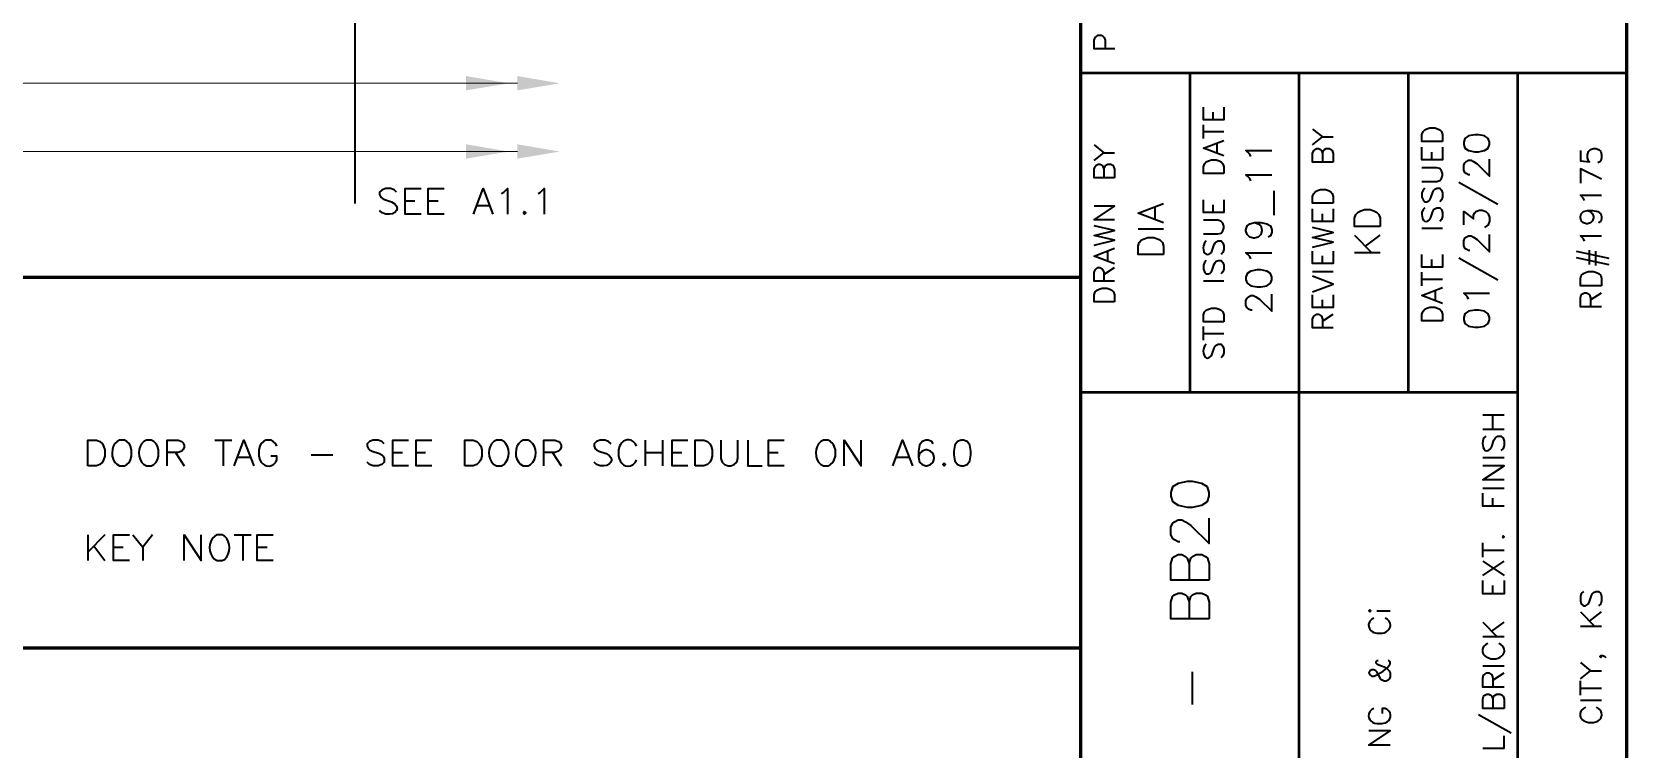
# Model space of a CAD drawing. Header units: inches. Extents: x 5 to 516, y -193 to 129.
# Drawn here: x 121.42 to 144.77, y 21.33 to 31.83 of the extents above; entities that cross this region are included whole.
import ezdxf

# ---------------------------------------------------------------- set-up
doc = ezdxf.new("R2010")
doc.units = ezdxf.units.IN
doc.header["$MEASUREMENT"] = 0
doc.layers.add('PDF_Geometry', color=7, linetype='Continuous')
doc.layers.add('PDF_Solid Fills', color=7, linetype='Continuous')

msp = doc.modelspace()

# ---------------------------------------------------------------- hatches: boundary and pattern name
at = {"layer": 'PDF_Solid Fills', "transparency": 33554559}
for points in [[(128.4003067, 31.0810002), (127.7769733, 31.1876669), (127.7769733, 30.9776669)], [(129.1503068, 31.0810002), (128.5269734, 31.1876669), (128.5269734, 30.9776669)]]:
    msp.add_hatch(color=256, dxfattribs=at).paths.add_polyline_path(points)

# ---------------------------------------------------------------- linework, layer by layer
at = {"layer": 'PDF_Geometry', "lineweight": 60}
for points in [[(144.7703083, 5.7343364), (144.7703083, 95.731007), (9.7736341, 95.731007), (9.7736341, 5.7343364)], [(136.7703077, 95.731007), (136.7703077, 5.7343364)], [(136.7703009, 28.2343348), (9.7736273, 28.2343348), (9.7736273, 5.734333), (144.7703015, 5.734333)], [(102.8103033, 22.8110013), (136.7669711, 22.8110013)]]:
    msp.add_lwpolyline(points, dxfattribs=at)
at = {"layer": 'PDF_Geometry', "lineweight": 35}
for points in [[(126.1469734, 94.4243391), (126.1469734, 62.3443365), (126.9303068, 62.104336), (125.4369734, 61.871002), (126.1469734, 61.6876693), (126.1469734, 29.3210014)], [(137.2736409, 31.5843344), (136.9736409, 31.5843344), (136.9736409, 31.7110011), (136.9869742, 31.7543344), (137.0036409, 31.7676677), (137.0303075, 31.7843344), (137.0736409, 31.7843344), (137.1036409, 31.7676677), (137.1169742, 31.7543344), (137.1303076, 31.7110011), (137.1303076, 31.5843344)], [(138.8703071, 30.7310026), (138.8703071, 30.5443359), (138.5703071, 30.5443359), (138.5703071, 30.7310026)], [(138.7136409, 30.5443359), (138.7136409, 30.6576693)], [(138.5703075, 30.274335), (138.5703075, 30.474335)], [(138.5703075, 30.374336), (138.8703075, 30.374336)], [(140.1703078, 30.4110012), (140.3136411, 30.2976679)], [(136.9703072, 30.1810021), (137.1136405, 30.0643354)], [(138.8703071, 30.0176686), (138.5703071, 30.131002), (138.8703071, 30.2443353)], [(138.7703078, 30.0576687), (138.7703078, 30.201002)], [(140.1703078, 30.1810021), (140.3136411, 30.2976688), (140.4703078, 30.2976688)], [(142.0703077, 30.144336), (142.0703077, 29.9576693), (141.7703077, 29.9576693), (141.7703077, 30.144336)], [(136.9703072, 29.951003), (137.1136405, 30.0643363), (137.2703072, 30.0643363)], [(137.2703077, 29.6943348), (136.9703077, 29.6943348), (136.9703077, 29.8243349), (136.9869743, 29.8643349), (137.0003077, 29.8810015), (137.0303077, 29.8943349), (137.0569743, 29.8943349), (137.0869744, 29.8810015), (137.1003077, 29.8643349), (137.113641, 29.8243349), (137.113641, 29.6943348)], [(137.1136406, 29.8243346), (137.1303073, 29.8643347), (137.1436406, 29.8810013), (137.1703073, 29.8943347), (137.2136406, 29.8943347), (137.2436406, 29.8810013), (137.256974, 29.8643347), (137.2703073, 29.8243346), (137.2703073, 29.6943346)], [(139.2669747, 30.0076673), (139.250308, 30.044334), (139.1936413, 30.0976673), (139.570308, 30.0976673)], [(140.4703074, 29.924334), (140.1703074, 29.924334), (140.1703074, 30.054334), (140.1869741, 30.0976673), (140.2003074, 30.1110007), (140.2303074, 30.124334), (140.2569741, 30.124334), (140.2869741, 30.1110007), (140.3003074, 30.0976673), (140.3136408, 30.054334), (140.3136408, 29.924334)], [(140.3136412, 30.0543355), (140.3303079, 30.0976688), (140.3436412, 30.1110022), (140.3703079, 30.1243355), (140.4136412, 30.1243355), (140.4436412, 30.1110022), (140.4569746, 30.0976688), (140.4703079, 30.0543355), (140.4703079, 29.9243355)], [(141.9136415, 29.9576693), (141.9136415, 30.074336)], [(142.4703076, 29.7410013), (142.4536409, 29.7410013), (142.4169743, 29.757668), (142.4003076, 29.7743346), (142.3836409, 29.8110013), (142.3836409, 29.8810013), (142.4003076, 29.917668), (142.4169743, 29.9343347), (142.4536409, 29.9543347), (142.4903076, 29.9543347), (142.5269743, 29.9343347), (142.5803076, 29.9010013), (142.7569743, 29.7210013), (142.7569743, 29.9710013)], [(144.0903079, 30.0943339), (144.0903079, 29.9443338), (144.2236413, 29.9310005), (144.2069746, 29.9443338), (144.1936413, 29.9910005), (144.1936413, 30.0343339), (144.2069746, 30.0810005), (144.2369746, 30.1110005), (144.2836413, 30.1243339), (144.3136413, 30.1243339), (144.3569746, 30.1110005), (144.3869746, 30.0810005), (144.400308, 30.0343339), (144.400308, 29.9910005), (144.3869746, 29.9443338), (144.3736413, 29.9310005), (144.3436413, 29.9176672)], [(139.2669747, 29.6510016), (139.250308, 29.6843349), (139.1936413, 29.7410016), (139.570308, 29.7410016)], [(141.7703081, 29.6443352), (141.9869747, 29.6443352), (142.0303081, 29.6576685), (142.0569747, 29.6876685), (142.0703081, 29.7310019), (142.0703081, 29.7576685), (142.0569747, 29.8010019), (142.0303081, 29.8310019), (141.9869747, 29.8443352), (141.7703081, 29.8443352)], [(144.4003081, 29.6776672), (144.090308, 29.8276672), (144.090308, 29.6176672)], [(126.7603073, 29.4876681), (126.7236406, 29.5210014), (126.6703073, 29.5410014), (126.6003073, 29.5410014), (126.5469739, 29.5210014), (126.5103072, 29.4876681), (126.5103072, 29.4510014), (126.5269739, 29.4143348), (126.5469739, 29.3976681), (126.5803073, 29.3776681), (126.6869739, 29.3443347)], [(127.1169723, 29.1643343), (126.883639, 29.1643343), (126.883639, 29.541001), (127.1169723, 29.541001)], [(127.4569721, 29.1643343), (127.2236387, 29.1643343), (127.2236387, 29.541001), (127.4569721, 29.541001)], [(127.8836391, 29.1643343), (128.0269724, 29.541001), (128.1703058, 29.1643343)], [(128.2969726, 29.4676689), (128.3303059, 29.4876689), (128.3836392, 29.5410022), (128.3836392, 29.1643355)], [(128.830308, 29.4676689), (128.8669746, 29.4876689), (128.920308, 29.5410022), (128.920308, 29.1643355)], [(139.6069744, 29.1510015), (139.6069744, 29.5076682)], [(141.8136413, 29.5443358), (141.7869747, 29.5143358), (141.770308, 29.4743358), (141.770308, 29.4143358), (141.7869747, 29.3743358), (141.8136413, 29.3443358), (141.8436413, 29.3443358), (141.870308, 29.3576692), (141.8869747, 29.3743358), (141.900308, 29.4010025), (141.930308, 29.4876692), (141.9436413, 29.5143358), (141.9569747, 29.5310025), (141.9869747, 29.5443358), (142.030308, 29.5443358), (142.0569747, 29.5143358), (142.070308, 29.4743358), (142.070308, 29.4143358), (142.0569747, 29.3743358), (142.030308, 29.3443358)], [(142.3103082, 29.6310024), (142.8836415, 29.3110024)], [(144.150308, 29.3643347), (144.1336414, 29.3943347), (144.090308, 29.4410014), (144.4003081, 29.4410014)], [(126.6003073, 29.1643347), (126.5469739, 29.1843347), (126.5103072, 29.2176681)], [(126.883639, 29.3610015), (127.0269723, 29.3610015)], [(127.2236387, 29.3610015), (127.3669721, 29.3610015)], [(127.9369736, 29.2910026), (128.1169736, 29.2910026)], [(137.2703077, 29.081001), (136.9703077, 29.081001), (137.2703077, 29.281001), (136.9703077, 29.281001)], [(137.9869741, 29.0376694), (137.6136407, 29.1810028), (137.9869741, 29.3210028)], [(137.8636407, 29.0910006), (137.8636407, 29.2676673)], [(138.8703071, 29.3743351), (138.8703071, 29.1876684), (138.5703071, 29.1876684), (138.5703071, 29.3743351)], [(138.7136409, 29.1876684), (138.7136409, 29.3010017)], [(140.4703074, 29.2410021), (140.4703074, 29.0543354), (140.1703074, 29.0543354), (140.1703074, 29.2410021)], [(141.8136413, 29.2576673), (141.7869747, 29.2310006), (141.770308, 29.1876673)], [(141.8869747, 29.0876672), (141.900308, 29.1143339), (141.930308, 29.2010006), (141.9436413, 29.2310006), (141.9569747, 29.2443339), (141.9869747, 29.2576673), (142.030308, 29.2576673), (142.0569747, 29.2310006), (142.070308, 29.1876673), (142.070308, 29.1310006), (142.0569747, 29.0876672), (142.030308, 29.0576672)], [(142.3836411, 29.0076672), (142.3836411, 29.2043339), (142.5269744, 29.0976672), (142.5269744, 29.1510006), (142.5436411, 29.1843339), (142.5603077, 29.2043339), (142.6136411, 29.2210006), (142.6503078, 29.2210006), (142.7036411, 29.2043339), (142.7403078, 29.1676673), (142.7569744, 29.1143339), (142.7569744, 29.0610006), (142.7403078, 29.0076672), (142.7203078, 28.9910006), (142.6869744, 28.9710006)], [(144.1936413, 29.2176689), (144.2369747, 29.2010022), (144.2669747, 29.1710022), (144.2836413, 29.1276689), (144.2836413, 29.1110022), (144.2669747, 29.0676689), (144.2369747, 29.0376689), (144.1936413, 29.0243355), (144.1769746, 29.0243355), (144.1336413, 29.0376689), (144.1036413, 29.0676689), (144.090308, 29.1110022), (144.090308, 29.1276689), (144.1036413, 29.1710022), (144.1336413, 29.2010022), (144.1936413, 29.2176689), (144.2669747, 29.2176689), (144.3436413, 29.2010022), (144.3869747, 29.1710022), (144.400308, 29.1276689), (144.400308, 29.0976689), (144.3869747, 29.0543355), (144.3569747, 29.0376689)], [(136.9703072, 28.7076692), (137.2703072, 28.7810026), (136.9703072, 28.8510026), (137.2703072, 28.9243359), (136.9703072, 28.9943359)], [(138.5703075, 28.8743359), (138.7869741, 28.8743359), (138.8303075, 28.8876693), (138.8569742, 28.9176693), (138.8703075, 28.9576693), (138.8703075, 28.9876693), (138.8569742, 29.0310026), (138.8303075, 29.0576693), (138.7869741, 29.0743359), (138.5703075, 29.0743359)], [(139.3203075, 29.0443358), (139.3736409, 29.0243358), (139.4103075, 28.9910025), (139.4269742, 28.9343358), (139.4269742, 28.9176691), (139.4103075, 28.8643358), (139.3736409, 28.8276691), (139.3203075, 28.8110025), (139.3036409, 28.8110025), (139.2503075, 28.8276691), (139.2136408, 28.8643358), (139.1936408, 28.9176691), (139.1936408, 28.9343358), (139.2136408, 28.9910025), (139.2503075, 29.0243358), (139.3203075, 29.0443358), (139.4103075, 29.0443358), (139.5003075, 29.0243358), (139.5536409, 28.9910025), (139.5703075, 28.9343358), (139.5703075, 28.9010025), (139.5536409, 28.8476691), (139.5169742, 28.8276691)], [(140.1703078, 28.681002), (140.4703078, 28.7543353), (140.1703078, 28.8243353), (140.4703078, 28.8976687), (140.1703078, 28.9676687)], [(140.3136412, 29.0543354), (140.3136412, 29.1676687)], [(137.6136407, 28.947668), (137.986974, 28.947668)], [(138.6136407, 28.7743349), (138.5869741, 28.7443349), (138.5703074, 28.7010016)], [(138.6869741, 28.6010016), (138.7003074, 28.6310016), (138.7303074, 28.7176682), (138.7436407, 28.7443349), (138.7569741, 28.7576682), (138.7869741, 28.7743349), (138.8303074, 28.7743349), (138.8569741, 28.7443349), (138.8703074, 28.7010016), (138.8703074, 28.6443349), (138.8569741, 28.6010016), (138.8303074, 28.5743349)], [(140.7836408, 28.854335), (141.0336408, 28.604335)], [(140.9436411, 28.6943348), (141.1569744, 28.8543348)], [(141.7703081, 28.9576693), (142.0703081, 28.9576693)], [(142.4703076, 28.6310023), (142.4536409, 28.6310023), (142.4169743, 28.6510023), (142.4003076, 28.667669), (142.3836409, 28.7043356), (142.3836409, 28.7743357), (142.4003076, 28.8110023), (142.4169743, 28.827669), (142.4536409, 28.847669), (142.4903076, 28.847669), (142.5269743, 28.827669), (142.5803076, 28.7943357), (142.7569743, 28.6143356), (142.7569743, 28.8643357)], [(144.150308, 28.7710017), (144.1336414, 28.8010017), (144.090308, 28.844335), (144.4003081, 28.844335)], [(137.2703077, 28.4376683), (136.9703077, 28.5510017), (137.2703077, 28.664335)], [(137.1703075, 28.4810016), (137.1703075, 28.624335)], [(139.2669747, 28.5076672), (139.250308, 28.5443339), (139.1936413, 28.5976672), (139.570308, 28.5976672)], [(140.4703074, 28.6243349), (140.4703074, 28.4410015), (140.1703074, 28.4410015), (140.1703074, 28.6243349)], [(140.3136412, 28.4410015), (140.3136412, 28.5543349)], [(140.7836408, 28.604335), (141.1569741, 28.604335)], [(142.0703077, 28.5743354), (142.0703077, 28.3876687), (141.7703077, 28.3876687), (141.7703077, 28.5743354)], [(141.9136415, 28.3876687), (141.9136415, 28.501002)], [(142.3103082, 28.5243349), (142.8836415, 28.2043349)], [(144.0303078, 28.6210027), (144.5069745, 28.5176694)], [(144.0303078, 28.5310013), (144.5069745, 28.4276679)], [(144.2236409, 28.4276671), (144.2236409, 28.6376671)], [(144.3136415, 28.4143343), (144.3136415, 28.6210009)], [(137.2703077, 28.1810019), (136.9703077, 28.1810019), (136.9703077, 28.3076686), (136.9869743, 28.3510019), (137.0003077, 28.3643353), (137.0303077, 28.3810019), (137.0569743, 28.3810019), (137.0869744, 28.3643353), (137.1003077, 28.3510019), (137.113641, 28.3076686), (137.113641, 28.1810019)], [(137.1136406, 28.2810013), (137.2703073, 28.3810013)], [(138.6136407, 28.487668), (138.5869741, 28.457668), (138.5703074, 28.417668), (138.5703074, 28.357668), (138.5869741, 28.317668), (138.6136407, 28.287668), (138.6436407, 28.287668), (138.6703074, 28.3010013), (138.6869741, 28.317668), (138.7003074, 28.3443347), (138.7303074, 28.4310013), (138.7436407, 28.457668), (138.7569741, 28.4743347), (138.7869741, 28.487668), (138.8303074, 28.487668), (138.8569741, 28.457668), (138.8703074, 28.417668), (138.8703074, 28.357668), (138.8569741, 28.317668), (138.8303074, 28.287668)], [(140.1703078, 28.3243345), (140.4703078, 28.3243345)], [(141.7703081, 28.1143346), (141.7703081, 28.3143346)], [(138.5703075, 28.1876683), (138.8703075, 28.1876683)], [(140.1703078, 28.0243348), (140.4703078, 28.1410015), (140.1703078, 28.2543349)], [(142.0703077, 27.8576682), (141.7703077, 27.9743348), (142.0703077, 28.0876682)], [(141.7703081, 28.2143356), (142.0703081, 28.2143356)], [(141.9703076, 27.9010014), (141.9703076, 28.0443348)], [(139.2836407, 27.7576671), (139.266974, 27.7576671), (139.2303073, 27.7743338), (139.2136406, 27.7943338), (139.1936406, 27.8276671), (139.1936406, 27.9010005), (139.2136406, 27.9343338), (139.2303073, 27.9543338), (139.266974, 27.9710005), (139.3036407, 27.9710005), (139.336974, 27.9543338), (139.3903073, 27.9176672), (139.5703073, 27.7410005), (139.5703073, 27.9910005)], [(140.4703074, 27.9810023), (140.4703074, 27.7976689), (140.1703074, 27.7976689), (140.1703074, 27.9810023)], [(140.3136412, 27.7976689), (140.3136412, 27.9110022)], [(142.4536408, 27.9176674), (142.4369741, 27.9543341), (142.3836408, 28.0076674), (142.7569741, 28.0076674)], [(144.4003081, 27.8043353), (144.090308, 27.8043353), (144.090308, 27.9376686), (144.1036414, 27.981002), (144.120308, 27.9976687), (144.150308, 28.011002), (144.1769747, 28.011002), (144.2069747, 27.9976687), (144.2236414, 27.981002), (144.2369747, 27.9376686), (144.2369747, 27.8043353)], [(144.2369746, 27.9076678), (144.4003079, 28.0110012)], [(140.4703074, 27.4976675), (140.1703074, 27.4976675), (140.1703074, 27.6243342), (140.1869741, 27.6676675), (140.2003074, 27.6810009), (140.2303074, 27.6976675), (140.2569741, 27.6976675), (140.2869741, 27.6810009), (140.3003074, 27.6676675), (140.3136408, 27.6243342), (140.3136408, 27.4976675)], [(140.3136412, 27.5976686), (140.4703079, 27.6976686)], [(138.5703075, 27.3176681), (138.5703075, 27.5176681)], [(138.5703075, 27.4176674), (138.8703075, 27.4176674)], [(138.6136407, 27.2576671), (138.5869741, 27.2310004), (138.5703074, 27.1876671)], [(138.6869741, 27.0876671), (138.7003074, 27.1176671), (138.7303074, 27.2010004), (138.7436407, 27.2310004), (138.7569741, 27.2443338), (138.7869741, 27.2576671), (138.8303074, 27.2576671), (138.8569741, 27.2310004), (138.8703074, 27.1876671), (138.8703074, 27.1310004), (138.8569741, 27.0876671), (138.8303074, 27.0576671)], [(142.6603075, 26.224335), (142.9736409, 26.224335)], [(142.8103082, 26.0143351), (142.8103082, 26.2243351)], [(142.6603075, 26.0143351), (142.9736409, 26.0143351)], [(122.7036392, 25.4776681), (122.7736392, 25.4776681), (122.8103059, 25.4976681), (122.8469725, 25.5310014), (122.8636392, 25.5676681), (122.8803059, 25.6210015), (122.8803059, 25.7110015), (122.8636392, 25.7643348), (122.8469725, 25.8010015), (122.8103059, 25.8343348), (122.7736392, 25.8543348), (122.7036392, 25.8543348), (122.6669725, 25.8343348), (122.6303058, 25.8010015)], [(123.0969735, 25.4776681), (123.1669735, 25.4776681), (123.2036402, 25.4976681), (123.2403068, 25.5310014), (123.2569735, 25.5676681), (123.2736402, 25.6210015), (123.2736402, 25.7110015), (123.2569735, 25.7643348), (123.2403068, 25.8010015), (123.2036402, 25.8343348), (123.1669735, 25.8543348), (123.0969735, 25.8543348), (123.0603068, 25.8343348), (123.0236402, 25.8010015)], [(123.4003064, 25.4776682), (123.4003064, 25.8543349), (123.5603064, 25.8543349), (123.6136397, 25.8343349), (123.6303064, 25.8176682), (123.6503064, 25.7810015), (123.6503064, 25.7476682), (123.6303064, 25.7110015), (123.6136397, 25.6943349), (123.5603064, 25.6743349), (123.4003064, 25.6743349)], [(124.0969736, 25.8543348), (124.3469736, 25.8543348)], [(124.2203053, 25.8543348), (124.2203053, 25.4776681)], [(124.3803056, 25.4776682), (124.5236389, 25.8543349), (124.6669723, 25.4776682)], [(125.0069739, 25.7643351), (124.9903073, 25.8010017), (124.9536406, 25.8343351), (124.9169739, 25.8543351), (124.8469739, 25.8543351), (124.8103072, 25.8343351), (124.7736406, 25.8010017), (124.7569739, 25.7643351), (124.7403072, 25.7110017), (124.7403072, 25.6210017), (124.7569739, 25.5676684)], [(126.5769729, 25.8010019), (126.5436396, 25.8343353), (126.4903062, 25.8543353), (126.4169729, 25.8543353), (126.3636395, 25.8343353), (126.3269729, 25.8010019), (126.3269729, 25.7643353), (126.3469729, 25.7276686), (126.3636395, 25.7110019), (126.4003062, 25.6943353), (126.5069729, 25.6576686), (126.5436396, 25.6376686), (126.5603062, 25.6210019), (126.5769729, 25.5843353), (126.5769729, 25.5310019), (126.5436396, 25.4976686), (126.4903062, 25.4776686), (126.4169729, 25.4776686), (126.3636395, 25.4976686), (126.3269729, 25.5310019)], [(126.9336395, 25.4776682), (126.7036395, 25.4776682), (126.7036395, 25.8543349), (126.9336395, 25.8543349)], [(127.2736393, 25.4776682), (127.0436393, 25.4776682), (127.0436393, 25.8543349), (127.2736393, 25.8543349)], [(128.3269723, 25.8343348), (128.293639, 25.8543348), (128.2203056, 25.8543348), (128.1836389, 25.8343348), (128.1503056, 25.8010015)], [(128.7203066, 25.8343348), (128.6836399, 25.8543348), (128.6136399, 25.8543348), (128.5769733, 25.8343348), (128.5436399, 25.8010015)], [(128.9169745, 25.4776682), (128.9169745, 25.8543349), (129.0769745, 25.8543349), (129.1303079, 25.8343349), (129.1503079, 25.8176682), (129.1669745, 25.7810015), (129.1669745, 25.7476682), (129.1503079, 25.7110015), (129.1303079, 25.6943349), (129.0769745, 25.6743349), (128.9169745, 25.6743349)], [(129.9003069, 25.8010019), (129.8636402, 25.8343353), (129.8103069, 25.8543353), (129.7403069, 25.8543353), (129.6836402, 25.8343353), (129.6503069, 25.8010019), (129.6503069, 25.7643353), (129.6669736, 25.7276686), (129.6836402, 25.7110019), (129.7203069, 25.6943353), (129.8269736, 25.6576686)], [(130.0236403, 25.7643351), (130.0069736, 25.7110017), (130.0069736, 25.6210017)], [(130.2736403, 25.7643351), (130.2569737, 25.8010017), (130.220307, 25.8343351)], [(130.4003069, 25.8543348), (130.4003069, 25.4776681)], [(130.650307, 25.8543348), (130.650307, 25.4776681)], [(131.0236396, 25.4776682), (130.7936396, 25.4776682), (130.7936396, 25.8543349), (131.0236396, 25.8543349)], [(131.5069744, 25.8543348), (131.5069744, 25.5843348), (131.5236411, 25.5310014), (131.5603078, 25.4976681), (131.6136411, 25.4776681), (131.6503078, 25.4776681), (131.7036411, 25.4976681), (131.7403078, 25.5310014), (131.7569745, 25.5843348), (131.7569745, 25.8543348)], [(131.9003071, 25.8543348), (131.9003071, 25.4776681), (132.1136404, 25.4776681)], [(132.43364, 25.4776682), (132.2036399, 25.4776682), (132.2036399, 25.8543349), (132.43364, 25.8543349)], [(133.0069737, 25.4776681), (133.0769737, 25.4776681), (133.1136404, 25.4976681), (133.1503071, 25.5310014), (133.1669737, 25.5676681), (133.1836404, 25.6210015), (133.1836404, 25.7110015), (133.1669737, 25.7643348), (133.1503071, 25.8010015), (133.1136404, 25.8343348), (133.0769737, 25.8543348), (133.0069737, 25.8543348), (132.970307, 25.8343348), (132.9336404, 25.8010015)], [(133.3103074, 25.4776682), (133.3103074, 25.8543349), (133.5603075, 25.4776682), (133.5603075, 25.8543349)], [(134.0236406, 25.4776682), (134.166974, 25.8543349), (134.3103073, 25.4776682)], [(134.6136404, 25.8010019), (134.5969737, 25.8343353), (134.5436404, 25.8543353), (134.5069737, 25.8543353), (134.4536404, 25.8343353), (134.4169737, 25.7810019), (134.4003071, 25.6943353), (134.4003071, 25.6043353), (134.4169737, 25.5310019), (134.4536404, 25.4976686), (134.5069737, 25.4776686), (134.5236404, 25.4776686), (134.5769737, 25.4976686), (134.6136404, 25.5310019), (134.6303071, 25.5843353), (134.6303071, 25.6043353), (134.6136404, 25.6576686), (134.5769737, 25.6943353), (134.5236404, 25.7110019), (134.5069737, 25.7110019), (134.4536404, 25.6943353), (134.4169737, 25.6576686), (134.4003071, 25.6043353)], [(142.7036408, 25.9110009), (142.6736408, 25.8810009), (142.6603075, 25.8376675)], [(142.7803075, 25.7310009), (142.7936408, 25.7610009), (142.8236408, 25.8510009), (142.8403075, 25.8810009), (142.8536408, 25.8943342), (142.8836408, 25.9110009), (142.9269741, 25.9110009), (142.9569741, 25.8810009), (142.9736408, 25.8376675), (142.9736408, 25.7776675), (142.9569741, 25.7310009), (142.9269741, 25.7010009)], [(123.5236398, 25.6743336), (123.6503065, 25.477667)], [(124.4336401, 25.6043348), (124.6136402, 25.6043348)], [(124.9903073, 25.5310017), (125.0069739, 25.5676684), (125.0069739, 25.6210017), (124.9169739, 25.6210017)], [(125.506974, 25.6376685), (125.826974, 25.6376685)], [(126.7036395, 25.6743336), (126.8469729, 25.6743336)], [(127.0436393, 25.6743336), (127.1836393, 25.6743336)], [(128.2203056, 25.4776681), (128.293639, 25.4776681), (128.3269723, 25.4976681)], [(128.6136399, 25.4776681), (128.6836399, 25.4776681), (128.7203066, 25.4976681)], [(129.0436394, 25.6743336), (129.1669728, 25.477667)], [(129.7403069, 25.4776686), (129.6836402, 25.4976686), (129.6503069, 25.5310019)], [(130.220307, 25.4976684), (130.2569737, 25.5310017), (130.2736403, 25.5676684)], [(130.4003069, 25.6743336), (130.650307, 25.6743336)], [(130.7936396, 25.6743336), (130.9336396, 25.6743336)], [(132.2036399, 25.6743336), (132.3469733, 25.6743336)], [(134.0769735, 25.6043348), (134.2569735, 25.6043348)], [(142.6603075, 25.5976684), (142.9736409, 25.5976684)], [(142.9736408, 25.2710014), (142.6603075, 25.2710014), (142.9736408, 25.4776681), (142.6603075, 25.4776681)], [(142.6603075, 25.1510012), (142.9736409, 25.1510012)], [(142.9736408, 24.8843352), (142.6603075, 24.8843352), (142.6603075, 25.0776686)], [(142.8103082, 24.8843352), (142.8103082, 25.0043352)], [(138.2269745, 24.3643343), (138.2003078, 24.3643343), (138.1469745, 24.3910009), (138.1203078, 24.4176676), (138.0936412, 24.471001), (138.0936412, 24.5776676), (138.1203078, 24.631001), (138.1469745, 24.6576676), (138.2003078, 24.6843343), (138.2536412, 24.6843343), (138.3069745, 24.6576676), (138.3869745, 24.6043343), (138.6569745, 24.3376676), (138.6569745, 24.711001)], [(122.240306, 24.4643353), (122.240306, 24.0910019)], [(122.490306, 24.4643353), (122.240306, 24.2143353)], [(122.3269726, 24.304335), (122.4903059, 24.0910017)], [(122.8469728, 24.0910002), (122.6136395, 24.0910002), (122.6136395, 24.4643335), (122.8469728, 24.4643335)], [(122.6136395, 24.287669), (122.7569728, 24.287669)], [(122.9003063, 24.4643353), (123.0436397, 24.2876686), (123.0436397, 24.0910019)], [(123.18364, 24.4643353), (123.04364, 24.2876686)], [(123.6503064, 24.0910002), (123.6503064, 24.4643335), (123.9003064, 24.0910002), (123.9003064, 24.4643335)], [(124.2403056, 24.4476686), (124.2036389, 24.4643353), (124.1303056, 24.4643353), (124.0969722, 24.4476686), (124.0603056, 24.411002)], [(124.3803056, 24.4643353), (124.6303056, 24.4643353)], [(124.5069739, 24.4643353), (124.5069739, 24.0910019)], [(124.9536387, 24.0910002), (124.7203053, 24.0910002), (124.7203053, 24.4643335), (124.9536387, 24.4643335)], [(124.7203053, 24.287669), (124.8636387, 24.287669)], [(142.6603075, 24.1410015), (142.6603075, 24.3476682)], [(124.1303056, 24.0910019), (124.2036389, 24.0910019), (124.2403056, 24.1076686)], [(138.656974, 23.8010018), (138.0936406, 23.8010018), (138.0936406, 24.0410018), (138.1203073, 24.1243351), (138.146974, 24.1510018), (138.2003073, 24.1776685), (138.2536406, 24.1776685), (138.306974, 24.1510018), (138.3336406, 24.1243351), (138.3603073, 24.0410018), (138.3603073, 23.8010018)], [(138.3603075, 24.0410022), (138.3869742, 24.1243355), (138.4136409, 24.1510022), (138.4669742, 24.1776689), (138.5503075, 24.1776689), (138.6036409, 24.1510022), (138.6303075, 24.1243355), (138.6569742, 24.0410022), (138.6569742, 23.8010022)], [(142.6603075, 24.2443341), (142.9736409, 24.2443341)], [(142.6603075, 23.8710023), (142.9736409, 24.0810023)], [(142.6603075, 24.0810006), (142.9736409, 23.8710006)], [(138.656974, 23.2376676), (138.0936406, 23.2376676), (138.0936406, 23.4810009), (138.1203073, 23.561001), (138.146974, 23.5876676), (138.2003073, 23.6143343), (138.2536406, 23.6143343), (138.306974, 23.5876676), (138.3336406, 23.561001), (138.3603073, 23.4810009), (138.3603073, 23.2376676)], [(138.3603075, 23.4810012), (138.3869742, 23.5610012), (138.4136409, 23.5876679), (138.4669742, 23.6143346), (138.5503075, 23.6143346), (138.6036409, 23.5876679), (138.6303075, 23.5610012), (138.6569742, 23.4810012), (138.6569742, 23.2376679)], [(142.9736408, 23.797668), (142.9736408, 23.6043346), (142.6603075, 23.6043346), (142.6603075, 23.797668)], [(142.8103082, 23.6043346), (142.8103082, 23.7243346)], [(144.1336412, 23.6376683), (144.1036412, 23.6076683), (144.0903079, 23.5610016), (144.0903079, 23.5010016), (144.1036412, 23.4576683), (144.1336412, 23.4276683), (144.1636412, 23.4276683), (144.1936412, 23.444335), (144.2069745, 23.4576683), (144.2236412, 23.4876683), (144.2536412, 23.5776683), (144.2669746, 23.6076683), (144.2836412, 23.6210016), (144.3136412, 23.6376683), (144.3569746, 23.6376683), (144.3869746, 23.6076683), (144.4003079, 23.5610016), (144.4003079, 23.5010016), (144.3869746, 23.4576683), (144.3569746, 23.4276683)], [(141.0669745, 23.2476672), (141.0369745, 23.2310005), (141.0069745, 23.2010005)], [(141.1103077, 23.3510014), (141.3069744, 23.3510014)], [(141.2903078, 23.2010005), (141.2603078, 23.2310005), (141.2303078, 23.2476672)], [(142.6603075, 23.1876679), (142.8669742, 22.9776679)], [(142.7936414, 23.0543349), (142.9736414, 23.1876683)], [(144.0903079, 23.3376669), (144.2969746, 23.1310002)], [(144.0903079, 23.1310019), (144.400308, 23.1310019)], [(144.2236409, 23.2043356), (144.4003076, 23.337669)], [(141.0669745, 23.0376672), (141.1103078, 23.0243338), (141.1869745, 23.0243338)], [(142.6603075, 22.977668), (142.9736409, 22.977668)], [(142.7336413, 22.8743354), (142.7036413, 22.8610021), (142.6736413, 22.8310021)], [(142.7336413, 22.6676688), (142.7803079, 22.6510021), (142.8536413, 22.6510021)], [(142.9569746, 22.8310021), (142.9269746, 22.8610021), (142.8969746, 22.8743354)], [(144.3869744, 22.6976675), (144.4003078, 22.6843341), (144.3869744, 22.6676675), (144.3736411, 22.6843341), (144.3869744, 22.6976675), (144.4169744, 22.6976675), (144.4469744, 22.6843341), (144.4603078, 22.6676675)], [(138.4136412, 21.9810011), (138.4136412, 22.4610011)], [(141.1269746, 22.6210022), (141.1103079, 22.6210022), (141.0969746, 22.6076689), (141.0969746, 22.5910022), (141.1103079, 22.5776689), (141.1403079, 22.5610022), (141.2169746, 22.5343356), (141.2603079, 22.5043356), (141.2903079, 22.4743356), (141.3069746, 22.4443356), (141.3069746, 22.3843355), (141.2903079, 22.3543355), (141.2769746, 22.3376689), (141.2469746, 22.3243355), (141.2169746, 22.3243355), (141.1869746, 22.3376689), (141.1703079, 22.3543355), (141.1103079, 22.4576689), (141.0969746, 22.4743356), (141.0669746, 22.4876689), (141.0369746, 22.4876689), (141.0069746, 22.4743356), (140.9936412, 22.4443356), (141.0069746, 22.4143355), (141.0369746, 22.3976689), (141.0669746, 22.3976689)], [(141.3069746, 22.5776689), (141.3069746, 22.6076689), (141.2903079, 22.6210022), (141.2769746, 22.6210022)], [(142.6603075, 22.5476685), (142.9736409, 22.5476685)], [(142.9736408, 22.2343343), (142.6603075, 22.2343343), (142.6603075, 22.3676677), (142.6736408, 22.4143343), (142.6903075, 22.4276677), (142.7203075, 22.4443343), (142.7503075, 22.4443343), (142.7803075, 22.4276677), (142.7936408, 22.4143343), (142.8103075, 22.3676677), (142.8103075, 22.2343343)], [(142.8103082, 22.3376668), (142.9736416, 22.4443335)], [(144.0903079, 22.5943333), (144.2369746, 22.4743332)], [(144.0903079, 22.3576677), (144.2369746, 22.4743344), (144.400308, 22.4743344)], [(144.0903079, 22.117669), (144.0903079, 22.327669)], [(144.0903079, 22.2210015), (144.400308, 22.2210015)], [(142.9736408, 21.9210001), (142.6603075, 21.9210001), (142.6603075, 22.0576668), (142.6736408, 22.1010002), (142.6903075, 22.1176668), (142.7203075, 22.1310002), (142.7503075, 22.1310002), (142.7803075, 22.1176668), (142.7936408, 22.1010002), (142.8103075, 22.0576668), (142.8103075, 21.9210001)], [(142.8103082, 22.057668), (142.8236415, 22.1010014), (142.8403082, 22.117668), (142.8669749, 22.1310014), (142.9136416, 22.1310014), (142.9436416, 22.117668), (142.9569749, 22.1010014), (142.9736416, 22.057668), (142.9736416, 21.9210014)], [(144.0903079, 22.0443352), (144.400308, 22.0443352)], [(141.0669745, 21.9210001), (141.0369745, 21.9076668), (141.0069745, 21.8776668)], [(141.2603078, 21.9076668), (141.2303078, 21.9210001), (141.1869745, 21.9210001), (141.1869745, 21.8476668)], [(142.6003083, 21.8343336), (143.076975, 21.5643336)], [(144.1636417, 21.941001), (144.1336417, 21.9243344), (144.1036417, 21.8943344)], [(144.1636417, 21.731001), (144.206975, 21.7176677), (144.2836417, 21.7176677)], [(144.386975, 21.8943344), (144.356975, 21.9243344), (144.326975, 21.941001)], [(141.306974, 21.3876681), (140.9936407, 21.3876681), (141.306974, 21.5943348), (140.9936407, 21.5943348)], [(141.1103078, 21.7010001), (141.1869745, 21.7010001), (141.2303078, 21.7143335)], [(142.6603075, 21.341), (142.9736409, 21.341), (142.9736409, 21.521)]]:
    msp.add_lwpolyline(points, dxfattribs=at)
at = {"layer": 'PDF_Geometry', "lineweight": 15}
for points in [[(25.8702947, 31.0810011), (126.1436385, 31.0810011)], [(25.8702947, 30.0810011), (126.1436385, 30.0810011)], [(128.5269734, 30.0810011), (127.1469733, 30.0810011), (126.1469732, 30.0843344)], [(127.7769733, 30.0810011), (126.3969732, 30.0810011), (126.3969732, 30.0843344)]]:
    msp.add_lwpolyline(points, dxfattribs=at)
for points in [[(126.1469732, 31.0843345), (127.1469733, 31.0810011), (128.5269734, 31.0810011), (127.1469733, 31.0810011)], [(126.3969732, 31.0843345), (126.3969732, 31.0810011), (127.7769733, 31.0810011), (126.3969732, 31.0810011)]]:
    msp.add_lwpolyline(points, close=True, dxfattribs=at)
at = {"layer": 'PDF_Geometry', "lineweight": 50}
for points in [[(136.7736409, 31.234335), (144.7736415, 31.234335)], [(138.3703071, 31.234335), (138.3703071, 26.557668)], [(139.9703074, 31.234335), (139.9703074, 9.7343333)], [(141.5703077, 31.234335), (141.5703077, 26.557668)], [(143.170308, 31.234335), (143.170308, 26.557668)], [(136.7703077, 26.5576684), (143.170308, 26.5576684), (143.170308, 9.7343333)]]:
    msp.add_lwpolyline(points, dxfattribs=at)
at = {"layer": 'PDF_Geometry', "lineweight": 35}
for points in [[(142.0703077, 30.2310018), (141.7703077, 30.2310018), (141.7703077, 30.3310018), (141.7869744, 30.3743351), (141.8136411, 30.4010018), (141.8436411, 30.4143351), (141.8869744, 30.4310018), (141.9569744, 30.4310018), (142.0003077, 30.4143351), (142.0303077, 30.4010018), (142.0569744, 30.3743351), (142.0703077, 30.3310018)], [(142.3836411, 30.1843353), (142.4003077, 30.131002), (142.4536411, 30.0976686), (142.5436411, 30.0776686), (142.5969744, 30.0776686), (142.6869744, 30.0976686), (142.7403078, 30.131002), (142.7569744, 30.1843353), (142.7569744, 30.221002), (142.7403078, 30.2743353), (142.6869744, 30.311002), (142.5969744, 30.3276686), (142.5436411, 30.3276686), (142.4536411, 30.311002), (142.4003077, 30.2743353), (142.3836411, 30.221002)], [(138.8703071, 29.7576673), (138.5703071, 29.7576673), (138.5703071, 29.8576673), (138.5869738, 29.9010006), (138.6136405, 29.9310006), (138.6436405, 29.944334), (138.6869738, 29.9576673), (138.7569738, 29.9576673), (138.8003071, 29.944334), (138.8303071, 29.9310006), (138.8569738, 29.9010006), (138.8703071, 29.8576673)], [(140.4703074, 29.3243346), (140.1703074, 29.3243346), (140.1703074, 29.4243346), (140.1869741, 29.467668), (140.2136408, 29.497668), (140.2436408, 29.5110013), (140.2869741, 29.5243346), (140.3569741, 29.5243346), (140.4003074, 29.5110013), (140.4303074, 29.497668), (140.4569741, 29.467668), (140.4703074, 29.4243346)], [(128.6336391, 29.2010029), (128.6169725, 29.1843362), (128.6336391, 29.1643362), (128.6536391, 29.1843362)], [(141.1569742, 28.9810017), (140.7836408, 28.9810017), (140.7836408, 29.104335), (140.8003075, 29.1576683), (140.8369742, 29.194335), (140.8736408, 29.2110017), (140.9269742, 29.2310017), (141.0136409, 29.2310017), (141.0669742, 29.2110017), (141.1036409, 29.194335), (141.1403075, 29.1576683), (141.1569742, 29.104335)], [(137.9869741, 28.5710014), (137.6136407, 28.5710014), (137.6136407, 28.697668), (137.6303074, 28.7510014), (137.6669741, 28.787668), (137.7036407, 28.8043347), (137.7569741, 28.8210014), (137.8436407, 28.8210014), (137.9003074, 28.8043347), (137.9336407, 28.787668), (137.9703074, 28.7510014), (137.9869741, 28.697668)], [(139.1936409, 28.204336), (139.2136409, 28.1510027), (139.2669743, 28.114336), (139.3569743, 28.0976693), (139.4103076, 28.0976693), (139.5003076, 28.114336), (139.5536409, 28.1510027), (139.5703076, 28.204336), (139.5703076, 28.2410027), (139.5536409, 28.294336), (139.5003076, 28.3276694), (139.4103076, 28.3476694), (139.3569743, 28.3476694), (139.2669743, 28.3276694), (139.2136409, 28.294336), (139.1936409, 28.2410027)], [(144.4003081, 28.1143346), (144.090308, 28.1143346), (144.090308, 28.2210013), (144.1036414, 28.2643346), (144.1336414, 28.2943346), (144.1636414, 28.3076679), (144.2069747, 28.3243346), (144.2836414, 28.3243346), (144.3269747, 28.3076679), (144.3569747, 28.2943346), (144.3869747, 28.2643346), (144.4003081, 28.2210013)], [(137.2703077, 27.8810022), (136.9703077, 27.8810022), (136.9703077, 27.9810023), (136.9869743, 28.0243356), (137.013641, 28.0510023), (137.043641, 28.0643356), (137.0869744, 28.0810023), (137.1569744, 28.0810023), (137.2003077, 28.0643356), (137.2303077, 28.0510023), (137.2569744, 28.0243356), (137.2703077, 27.9810023)], [(142.0703077, 27.6010017), (141.7703077, 27.6010017), (141.7703077, 27.7010018), (141.7869744, 27.7443351), (141.8136411, 27.7743351), (141.8436411, 27.7876684), (141.8869744, 27.8010018), (141.9569744, 27.8010018), (142.0003077, 27.7876684), (142.0303077, 27.7743351), (142.0569744, 27.7443351), (142.0703077, 27.7010018)], [(138.8703071, 27.5876673), (138.5703071, 27.5876673), (138.5703071, 27.6876673), (138.5869738, 27.7310006), (138.6136405, 27.7576673), (138.6436405, 27.7743339), (138.6869738, 27.7876673), (138.7569738, 27.7876673), (138.8003071, 27.7743339), (138.8303071, 27.7576673), (138.8569738, 27.7310006), (138.8703071, 27.6876673)], [(142.3836411, 27.6143345), (142.4003077, 27.5610012), (142.4536411, 27.5243345), (142.5436411, 27.5076679), (142.5969744, 27.5076679), (142.6869744, 27.5243345), (142.7403078, 27.5610012), (142.7569744, 27.6143345), (142.7569744, 27.6510012), (142.7403078, 27.7043345), (142.6869744, 27.7410012), (142.5969744, 27.7576679), (142.5436411, 27.7576679), (142.4536411, 27.7410012), (142.4003077, 27.7043345), (142.3836411, 27.6510012)], [(122.240306, 25.4776682), (122.240306, 25.8543349), (122.3636394, 25.8543349), (122.4169727, 25.8343349), (122.4536394, 25.8010015), (122.470306, 25.7643349), (122.490306, 25.7110015), (122.490306, 25.6210015), (122.470306, 25.5676682), (122.4536394, 25.5310015), (122.4169727, 25.4976682), (122.3636394, 25.4776682)], [(127.7569741, 25.4776682), (127.7569741, 25.8543349), (127.8803075, 25.8543349), (127.9336408, 25.8343349), (127.9703075, 25.8010015), (127.9903075, 25.7643349), (128.0069742, 25.7110015), (128.0069742, 25.6210015), (127.9903075, 25.5676682), (127.9703075, 25.5310015), (127.9336408, 25.4976682), (127.8803075, 25.4776682)], [(131.1303061, 25.4776682), (131.1303061, 25.8543349), (131.2569728, 25.8543349), (131.3103061, 25.8343349), (131.3469728, 25.8010015), (131.3636395, 25.7643349), (131.3803061, 25.7110015), (131.3803061, 25.6210015), (131.3636395, 25.5676682), (131.3469728, 25.5310015), (131.3103061, 25.4976682), (131.2569728, 25.4776682)], [(135.0236407, 25.8543348), (134.9703074, 25.8343348), (134.9336407, 25.7810015), (134.916974, 25.6943348), (134.916974, 25.6376681), (134.9336407, 25.5510014), (134.9703074, 25.4976681), (135.0236407, 25.4776681), (135.0603074, 25.4776681), (135.1136407, 25.4976681), (135.1503074, 25.5510014), (135.1669741, 25.6376681), (135.1669741, 25.6943348), (135.1503074, 25.7810015), (135.1136407, 25.8343348), (135.0603074, 25.8543348)], [(134.7736407, 25.5143351), (134.756974, 25.4976684), (134.7736407, 25.4776684), (134.7936407, 25.4976684)], [(138.0936407, 25.0343359), (138.1203073, 24.9543359), (138.2003073, 24.9010025), (138.3336407, 24.8743359), (138.4136407, 24.8743359), (138.5503074, 24.9010025), (138.6303074, 24.9543359), (138.656974, 25.0343359), (138.656974, 25.0876692), (138.6303074, 25.1676692), (138.5503074, 25.2210026), (138.4136407, 25.2476692), (138.3336407, 25.2476692), (138.2003073, 25.2210026), (138.1203073, 25.1676692), (138.0936407, 25.0876692)], [(142.9436412, 24.437668), (142.9569745, 24.4210014), (142.9736412, 24.437668), (142.9569745, 24.4510014)], [(141.0069744, 23.3376669), (141.023641, 23.3510003), (141.0069744, 23.3676669), (140.993641, 23.3510003)]]:
    msp.add_lwpolyline(points, close=True, dxfattribs=at)
for points in [[(126.6869739, 29.3443347), (126.8399739, 29.2677792), (126.7496962, 29.1394458), (126.6003073, 29.1643347)], [(141.770308, 29.1876673), (141.7596413, 29.1125561), (141.8010858, 28.9992783), (141.8869747, 29.0876672)], [(138.5703074, 28.7010016), (138.5579741, 28.6230571), (138.602363, 28.5212793), (138.6869741, 28.6010016)], [(138.5703074, 27.1876671), (138.5596407, 27.112556), (138.6010852, 26.9992782), (138.6869741, 27.0876671)], [(122.6303058, 25.8010015), (122.5695836, 25.7007792), (122.578917, 25.5227237), (122.7036392, 25.4776681)], [(123.0236402, 25.8010015), (122.9629179, 25.7007792), (122.9722513, 25.5227237), (123.0969735, 25.4776681)], [(128.1503056, 25.8010015), (128.0805278, 25.7035015), (128.0999167, 25.5233348), (128.2203056, 25.4776681)], [(128.3269723, 25.4976681), (128.4293056, 25.5728348), (128.4293056, 25.7591681), (128.3269723, 25.8343348)], [(128.5436399, 25.8010015), (128.4738621, 25.7035015), (128.493251, 25.5233348), (128.6136399, 25.4776681)], [(128.7203066, 25.4976681), (128.8226399, 25.5728348), (128.8226399, 25.7591681), (128.7203066, 25.8343348)], [(130.220307, 25.8343351), (130.1444737, 25.8936129), (130.0544181, 25.8423906), (130.0236403, 25.7643351)], [(132.9336404, 25.8010015), (132.8729182, 25.7007792), (132.8822515, 25.5227237), (133.0069737, 25.4776681)], [(142.6603075, 25.8376675), (142.6495852, 25.7533342), (142.684363, 25.6429453), (142.7803075, 25.7310009)], [(124.7569739, 25.5676684), (124.7944739, 25.462335), (124.9183073, 25.4382239), (124.9903073, 25.5310017)], [(129.8269736, 25.6576686), (129.9799736, 25.581113), (129.8896402, 25.4527797), (129.7403069, 25.4776686)], [(130.0069736, 25.6210017), (130.0223625, 25.5202795), (130.1200848, 25.4239462), (130.220307, 25.4976684)], [(124.0603056, 24.411002), (123.99375, 24.3108353), (124.0096389, 24.1408908), (124.1303056, 24.0910019)], [(124.2403056, 24.1076686), (124.3385834, 24.1926131), (124.3385834, 24.3627242), (124.2403056, 24.4476686)], [(141.0069745, 23.2010005), (140.9674189, 23.1351672), (140.9986411, 23.0651672), (141.0669745, 23.0376672)], [(141.1869745, 23.0243338), (141.2677523, 23.0360005), (141.3526412, 23.1198338), (141.2903078, 23.2010005)], [(142.6736413, 22.8310021), (142.6351968, 22.7700021), (142.6626413, 22.6867243), (142.7336413, 22.6676688)], [(142.8536413, 22.6510021), (142.9389746, 22.6706688), (143.0190302, 22.7430577), (142.9569746, 22.8310021)], [(141.0669746, 22.3976689), (141.1560857, 22.4373911), (141.2585301, 22.4893911), (141.3069746, 22.5776689)], [(141.0069745, 21.8776668), (140.9579745, 21.7862779), (141.0164745, 21.7165001), (141.1103078, 21.7010001)], [(141.2303078, 21.7143335), (141.3204745, 21.7448335), (141.3421967, 21.8496112), (141.2603078, 21.9076668)], [(144.1036417, 21.8943344), (144.0628083, 21.8253343), (144.095475, 21.7599455), (144.1636417, 21.731001)], [(144.2836417, 21.7176677), (144.3701973, 21.7333899), (144.438975, 21.8043343), (144.386975, 21.8943344)]]:
    msp.add_open_spline(points, degree=3, dxfattribs=at)
at = {"layer": 'PDF_Solid Fills', "lineweight": 35, "transparency": 33554559}
for points in [[(127.7769733, 30.1876685), (128.4003067, 30.0810018), (127.7769733, 29.9776685)], [(128.5269734, 30.1876685), (129.1503068, 30.0810018), (128.5269734, 29.9776685)]]:
    msp.add_solid(points, dxfattribs=at)

doc.saveas('drawing.dxf')
